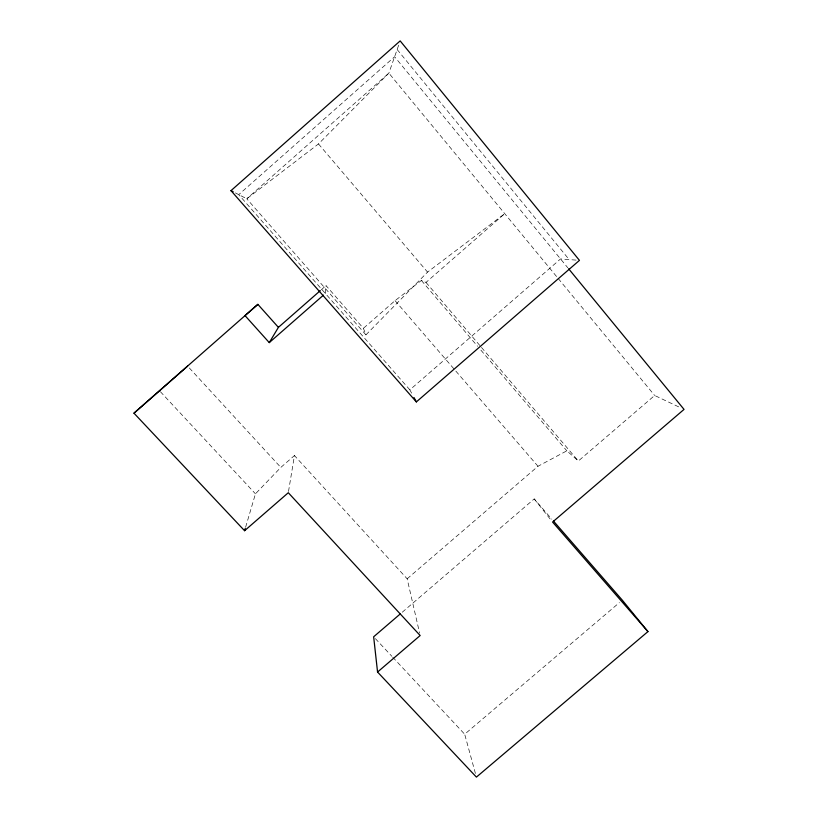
<?xml version="1.0" encoding="UTF-8"?>
<svg xmlns="http://www.w3.org/2000/svg" width="818" height="818" viewBox="0 0 818 818"><rect width="100%" height="100%" fill="white"/><g stroke="black" fill="none" stroke-linecap="round" stroke-linejoin="round"><path stroke-width="0.61" stroke-dasharray="4.09 3.07" d="M325.359 293.457L326.034 285.605L363.396 328.304L365.932 334.859L427.548 272.097L504.747 213.672L426.004 282.414L421.382 280.451L395.043 300.656L363.396 328.304M288.509 491.485L294.449 455.554L407.159 578.796L419.593 633.04M245.635 527.15L255.451 493.827L280.819 467.426L294.449 455.554M398.652 45.215L388.867 73.129L318.488 143.937L246.77 198.764L235.42 192.925M321.269 289.776L326.034 285.605M411.628 393.141L409.859 389.859L560.555 258.938L577.171 260.196M407.159 578.796L537.988 466.27L566.843 450.82L578.367 460.994L654.656 395.472L679.513 407.262M402.262 612.222L534.205 498.919L551.823 519.164M475.411 773.429L464.685 734.227L619.379 602.631M375.38 638.643L391.853 656.281M392.722 657.202L464.685 734.227M160.389 391.699L255.451 493.827M189.336 367.977L280.819 467.426M365.932 334.859L246.77 198.764L388.867 73.129L557.416 277.547M409.859 389.859L238.744 194.633L394.613 56.728L567.815 267.793M395.043 300.656L537.988 466.27M426.004 282.414L480.657 346.474M481.485 347.445L578.367 460.994M421.382 280.451L477.579 346.27M480.892 350.145L566.843 450.82M318.488 143.937L427.548 272.097M558.234 278.529L654.656 395.472M397.139 49.52L569.175 259.592M534.205 498.919L551.046 520.125"/><path stroke-width="1.23" d="M257.864 304.357L245.001 315.584L269.265 342.619L278.406 327.364L257.864 304.357L133.968 413.172L244.582 530.718L245.277 528.336M230.993 190.645L400.166 40.9L579.451 260.369L416.362 401.914L230.993 190.645L233.212 191.79M187.608 366.096L133.968 413.172M278.406 327.364L320.319 290.615M269.265 342.619L323.458 295.124M244.582 530.718L288.304 492.722L420.166 635.525L377.558 672.038L476.413 777.1L647.948 631.598L622.293 600.146L553.5 521.086M400.35 613.858L373.652 636.793L377.558 672.038M647.948 631.598L552.579 522.048L684.032 409.399L568.622 268.774M414 397.528L416.362 401.914"/></g></svg>
